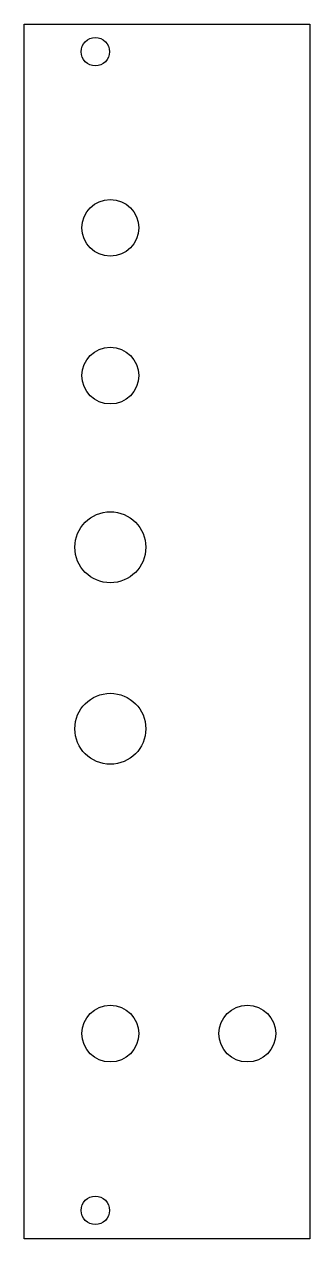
# Model space of a CAD drawing. Header units: millimetres. Extents: x 0 to 30, y 0 to 128.
import ezdxf

# ---------------------------------------------------------------- set-up
doc = ezdxf.new("R2010")
doc.units = ezdxf.units.MM
doc.layers.add('Contour', color=7, linetype='CONTINUOUS')

msp = doc.modelspace()

# ---------------------------------------------------------------- linework, layer by layer
at = {"layer": 'Contour', "color": 7, "linetype": 'CONTINUOUS'}
for p, q in [((0, 0), (0, 128.4)), ((0, 128.4), (30.14, 128.4)), ((30.14, 128.4), (30.14, 0)), ((30.14, 0), (0, 0))]:
    msp.add_line(p, q, dxfattribs=at)
for centre, radius in [((7.5, 125.5), 1.5), ((9.085, 106.88), 3), ((9.085, 91.255), 3), ((9.085, 73.105), 3.75), ((9.085, 53.915), 3.75), ((9.085, 21.685), 3), ((23.555, 21.685), 3), ((7.5, 3), 1.5)]:
    msp.add_circle(centre, radius, dxfattribs=at)

doc.saveas('drawing.dxf')
